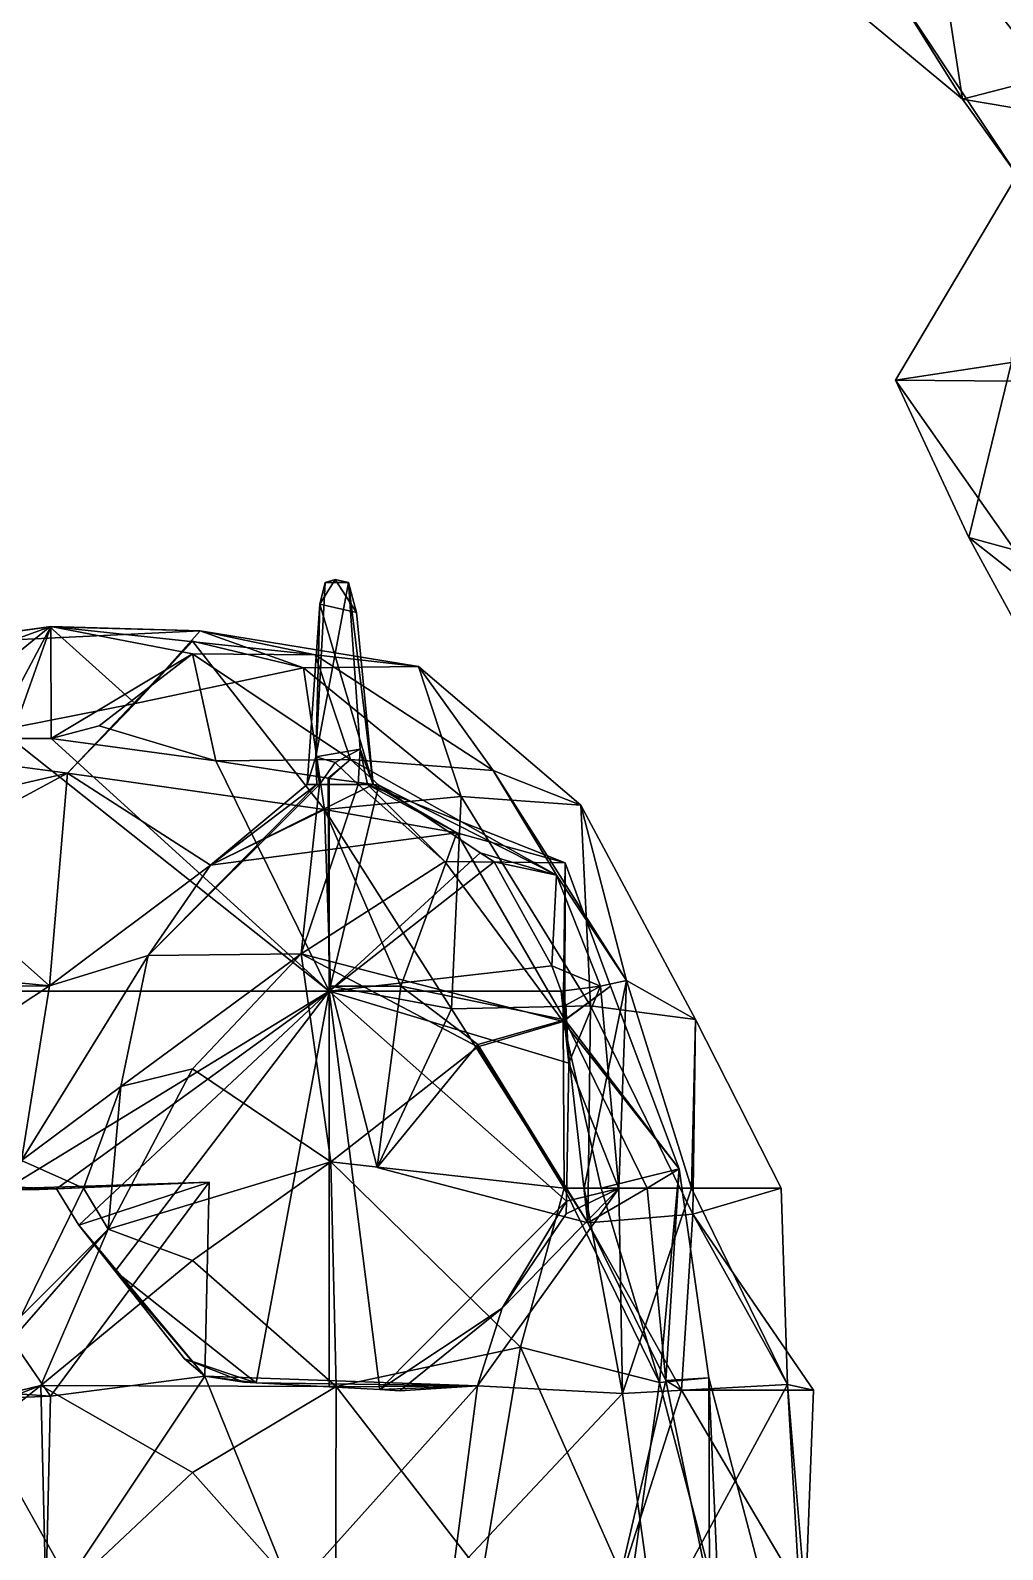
# Model space of a CAD drawing. Extents: x 290034 to 295698, y 4553723 to 4561693.
# Drawn here: x 291493.6 to 291579.4, y 4554260.2 to 4554394.2 of the extents above; entities that cross this region are included whole.
import ezdxf

# ---------------------------------------------------------------- set-up
doc = ezdxf.new("R2010")
doc.units = 0
doc.layers.add('Au_ppm_Pref_-_0_2', color=7, linetype='CONTINUOUS')

msp = doc.modelspace()

# ---------------------------------------------------------------- linework, layer by layer
at = {"layer": 'Au_ppm_Pref_-_0_2'}
for points in [[(291575.91, 4554388.19, 1853.07), (291561.33, 4554400.3, 1853.07), (291573.67, 4554402.73, 1857.86)], [(291575.91, 4554388.19, 1853.07), (291573.67, 4554402.73, 1857.86), (291583.53, 4554390.14, 1856.01)], [(291573.67, 4554402.73, 1857.86), (291594.86, 4554397.79, 1859.61), (291583.53, 4554390.14, 1856.01)], [(291580.74, 4554381.48, 1846.97), (291593.43, 4554401.29, 1845.09), (291569.68, 4554398.14, 1847.16)], [(291575.91, 4554388.19, 1853.07), (291569.68, 4554398.14, 1847.16), (291561.33, 4554400.3, 1853.07)], [(291580.74, 4554381.48, 1846.97), (291569.68, 4554398.14, 1847.16), (291575.91, 4554388.19, 1853.07)], [(291594.88, 4554384.97, 1852.67), (291575.91, 4554388.19, 1853.07), (291583.53, 4554390.14, 1856.01)], [(291594.88, 4554384.97, 1852.67), (291580.74, 4554381.48, 1846.97), (291575.91, 4554388.19, 1853.07)], [(291597.86, 4554363.14, 1847.91), (291569.98, 4554363.39, 1846.98), (291580.74, 4554381.48, 1846.97)], [(291580.74, 4554381.48, 1846.97), (291569.98, 4554363.39, 1846.98), (291580.22, 4554364.93, 1840.3)], [(291580.22, 4554364.93, 1840.3), (291569.98, 4554363.39, 1846.98), (291576.46, 4554349.48, 1841.19)], [(291590.97, 4554345.52, 1836.67), (291580.22, 4554364.93, 1840.3), (291576.46, 4554349.48, 1841.19)], [(291597.86, 4554363.14, 1847.91), (291583.8, 4554343.73, 1846.92), (291569.98, 4554363.39, 1846.98)], [(291583.8, 4554343.73, 1846.92), (291576.46, 4554349.48, 1841.19), (291569.98, 4554363.39, 1846.98)], [(291590.97, 4554345.52, 1836.67), (291576.46, 4554349.48, 1841.19), (291587.36, 4554329.54, 1841.19)], [(291576.46, 4554349.48, 1841.19), (291583.8, 4554343.73, 1846.92), (291587.36, 4554329.54, 1841.19)], [(291519.18, 4554343.61, 1829.31), (291518.82, 4554330.12, 1823.37), (291519.64, 4554345.52, 1828.89)], [(291521.71, 4554345.52, 1828.76), (291519.64, 4554345.52, 1828.89), (291518.82, 4554330.12, 1823.37)], [(291521.71, 4554345.52, 1828.76), (291518.82, 4554330.12, 1823.37), (291522.74, 4554330.82, 1823.37)], [(291522.41, 4554342.87, 1829.31), (291519.18, 4554343.61, 1829.31), (291520.52, 4554345.8, 1829.53)], [(291520.52, 4554345.8, 1829.53), (291519.18, 4554343.61, 1829.31), (291519.64, 4554345.52, 1828.89)], [(291520.52, 4554345.8, 1829.53), (291519.64, 4554345.52, 1828.89), (291521.71, 4554345.52, 1828.76)], [(291522.41, 4554342.87, 1829.31), (291520.52, 4554345.8, 1829.53), (291521.71, 4554345.52, 1828.76)], [(291521.71, 4554345.52, 1828.76), (291522.74, 4554330.82, 1823.37), (291523.87, 4554327.7, 1824.94)], [(291521.71, 4554345.52, 1828.76), (291523.87, 4554327.7, 1824.94), (291522.41, 4554342.87, 1829.31)], [(291519.18, 4554343.61, 1829.31), (291518.04, 4554327.7, 1824.55), (291518.82, 4554330.12, 1823.37)], [(291519.18, 4554343.61, 1829.31), (291523.87, 4554327.7, 1824.94), (291518.04, 4554327.7, 1824.55)], [(291519.18, 4554343.61, 1829.31), (291522.41, 4554342.87, 1829.31), (291523.87, 4554327.7, 1824.94)], [(291495.41, 4554341.64, 1852.79), (291490.15, 4554331.79, 1857.67), (291479.78, 4554336, 1854.44)], [(291484.2, 4554340.07, 1848.26), (291495.41, 4554341.64, 1852.79), (291479.78, 4554336, 1854.44)], [(291502.88, 4554334.85, 1841.19), (291495.33, 4554341.61, 1842.49), (291481.87, 4554330.68, 1840.73)], [(291495.33, 4554341.61, 1842.49), (291484.2, 4554340.07, 1848.26), (291481.87, 4554330.68, 1840.73)], [(291484.2, 4554340.07, 1848.26), (291508.62, 4554341.25, 1846.88), (291495.41, 4554341.64, 1852.79)], [(291495.33, 4554341.61, 1842.49), (291508.62, 4554341.25, 1846.88), (291484.2, 4554340.07, 1848.26)], [(291495.41, 4554341.64, 1852.79), (291491.91, 4554331.74, 1857.86), (291490.15, 4554331.79, 1857.67)], [(291495.41, 4554341.64, 1852.79), (291495.46, 4554331.76, 1858.17), (291491.91, 4554331.74, 1857.86)], [(291495.33, 4554341.61, 1842.49), (291502.88, 4554334.85, 1841.19), (291508.62, 4554341.25, 1846.88)], [(291507.93, 4554339.22, 1856.91), (291495.46, 4554331.76, 1858.17), (291495.41, 4554341.64, 1852.79)], [(291507.93, 4554339.22, 1856.91), (291495.41, 4554341.64, 1852.79), (291518.75, 4554339.13, 1851.78)], [(291495.41, 4554341.64, 1852.79), (291508.62, 4554341.25, 1846.88), (291518.75, 4554339.13, 1851.78)], [(291519.58, 4554325.48, 1835.29), (291507.93, 4554340.34, 1836.98), (291496.91, 4554328.68, 1834.98)], [(291507.93, 4554340.34, 1836.98), (291502.88, 4554334.85, 1841.19), (291496.91, 4554328.68, 1834.98)], [(291502.88, 4554334.85, 1841.19), (291517.72, 4554338, 1842.37), (291508.62, 4554341.25, 1846.88)], [(291507.93, 4554340.34, 1836.98), (291517.72, 4554338, 1842.37), (291502.88, 4554334.85, 1841.19)], [(291519.58, 4554325.48, 1835.29), (291517.72, 4554338, 1842.37), (291507.93, 4554340.34, 1836.98)], [(291517.72, 4554338, 1842.37), (291527.89, 4554338.1, 1847.13), (291508.62, 4554341.25, 1846.88)], [(291518.75, 4554339.13, 1851.78), (291508.62, 4554341.25, 1846.88), (291527.89, 4554338.1, 1847.13)], [(291507.93, 4554339.22, 1856.91), (291499.68, 4554332.87, 1858.51), (291495.46, 4554331.76, 1858.17)], [(291510, 4554329.79, 1859.51), (291499.68, 4554332.87, 1858.51), (291507.93, 4554339.22, 1856.91)], [(291510, 4554329.79, 1859.51), (291507.93, 4554339.22, 1856.91), (291521.89, 4554329.91, 1859.66)], [(291507.93, 4554339.22, 1856.91), (291518.75, 4554339.13, 1851.78), (291521.89, 4554329.91, 1859.66)], [(291534.46, 4554328.93, 1852.89), (291521.89, 4554329.91, 1859.66), (291518.75, 4554339.13, 1851.78)], [(291527.89, 4554338.1, 1847.13), (291534.46, 4554328.93, 1852.89), (291518.75, 4554339.13, 1851.78)], [(291531.66, 4554326.64, 1841.52), (291527.89, 4554338.1, 1847.13), (291517.72, 4554338, 1842.37)], [(291519.58, 4554325.48, 1835.29), (291531.66, 4554326.64, 1841.52), (291517.72, 4554338, 1842.37)], [(291531.66, 4554326.64, 1841.52), (291542.22, 4554325.88, 1847.13), (291527.89, 4554338.1, 1847.13)], [(291542.22, 4554325.88, 1847.13), (291534.46, 4554328.93, 1852.89), (291527.89, 4554338.1, 1847.13)], [(291496.91, 4554328.68, 1834.98), (291502.88, 4554334.85, 1841.19), (291481.87, 4554330.68, 1840.73)], [(291499.68, 4554332.87, 1858.51), (291510, 4554329.79, 1859.51), (291495.46, 4554331.76, 1858.17)], [(291491.91, 4554331.74, 1857.86), (291520, 4554309.45, 1860.99), (291470, 4554309.45, 1855.65)], [(291495.46, 4554331.76, 1858.17), (291520, 4554309.45, 1860.99), (291491.91, 4554331.74, 1857.86)], [(291510, 4554329.79, 1859.51), (291520, 4554309.45, 1860.99), (291495.46, 4554331.76, 1858.17)], [(291518.82, 4554330.12, 1823.37), (291520.53, 4554329.62, 1822.73), (291522.74, 4554330.82, 1823.37)], [(291522.74, 4554330.82, 1823.37), (291520.53, 4554329.62, 1822.73), (291522.55, 4554327.7, 1822.42)], [(291523.38, 4554327.7, 1823.37), (291522.74, 4554330.82, 1823.37), (291522.55, 4554327.7, 1822.42)], [(291523.87, 4554327.7, 1824.94), (291522.74, 4554330.82, 1823.37), (291523.38, 4554327.7, 1823.37)], [(291496.91, 4554328.68, 1834.98), (291481.87, 4554330.68, 1840.73), (291471.4, 4554322.83, 1836.28)], [(291510, 4554329.79, 1859.51), (291521.89, 4554329.91, 1859.66), (291519.92, 4554328.24, 1860.43)], [(291519.92, 4554328.24, 1860.43), (291520, 4554309.45, 1860.99), (291510, 4554329.79, 1859.51)], [(291518.04, 4554327.7, 1824.55), (291518.91, 4554327.7, 1823.37), (291518.82, 4554330.12, 1823.37)], [(291518.82, 4554330.12, 1823.37), (291518.91, 4554327.7, 1823.37), (291519.13, 4554327.7, 1822.71)], [(291518.82, 4554330.12, 1823.37), (291519.13, 4554327.7, 1822.71), (291520.53, 4554329.62, 1822.73)], [(291520.53, 4554329.62, 1822.73), (291519.13, 4554327.7, 1822.71), (291522.55, 4554327.7, 1822.42)], [(291519.92, 4554328.24, 1860.43), (291521.89, 4554329.91, 1859.66), (291520, 4554328.23, 1860.44)], [(291520, 4554328.23, 1860.44), (291521.89, 4554329.91, 1859.66), (291524.37, 4554327.63, 1860.88)], [(291524.37, 4554327.63, 1860.88), (291521.89, 4554329.91, 1859.66), (291540.07, 4554319.7, 1859.01)], [(291540.07, 4554319.7, 1859.01), (291521.89, 4554329.91, 1859.66), (291534.46, 4554328.93, 1852.89)], [(291471.4, 4554322.83, 1836.28), (291482.73, 4554321.08, 1831.52), (291496.91, 4554328.68, 1834.98)], [(291495.31, 4554309.93, 1829.37), (291496.91, 4554328.68, 1834.98), (291482.73, 4554321.08, 1831.52)], [(291495.31, 4554309.93, 1829.37), (291509.52, 4554320.57, 1829.09), (291496.91, 4554328.68, 1834.98)], [(291509.52, 4554320.57, 1829.09), (291519.58, 4554325.48, 1835.29), (291496.91, 4554328.68, 1834.98)], [(291520, 4554309.45, 1860.99), (291519.92, 4554328.24, 1860.43), (291520, 4554328.23, 1860.44)], [(291520, 4554309.45, 1860.99), (291520, 4554328.23, 1860.44), (291524.37, 4554327.63, 1860.88)], [(291540.07, 4554319.7, 1859.01), (291534.46, 4554328.93, 1852.89), (291546.24, 4554310.4, 1852.96)], [(291546.24, 4554310.4, 1852.96), (291534.46, 4554328.93, 1852.89), (291542.22, 4554325.88, 1847.13)], [(291509.52, 4554320.57, 1829.09), (291504.01, 4554312.59, 1822.35), (291518.91, 4554327.7, 1823.37)], [(291519.13, 4554327.7, 1822.71), (291518.91, 4554327.7, 1823.37), (291504.01, 4554312.59, 1822.35)], [(291519.13, 4554327.7, 1822.71), (291504.01, 4554312.59, 1822.35), (291517.53, 4554312.76, 1815.83)], [(291523.87, 4554327.7, 1824.94), (291531.28, 4554323.44, 1828.77), (291509.52, 4554320.57, 1829.09)], [(291523.87, 4554327.7, 1824.94), (291509.52, 4554320.57, 1829.09), (291518.04, 4554327.7, 1824.55)], [(291509.52, 4554320.57, 1829.09), (291518.91, 4554327.7, 1823.37), (291518.04, 4554327.7, 1824.55)], [(291522.55, 4554327.7, 1822.42), (291519.13, 4554327.7, 1822.71), (291517.53, 4554312.76, 1815.83)], [(291522.55, 4554327.7, 1822.42), (291517.53, 4554312.76, 1815.83), (291530.22, 4554320.91, 1818.32)], [(291533.34, 4554321.66, 1861.9), (291520, 4554309.45, 1860.99), (291524.37, 4554327.63, 1860.88)], [(291523.38, 4554327.7, 1823.37), (291522.55, 4554327.7, 1822.42), (291530.22, 4554320.91, 1818.32)], [(291531.28, 4554323.44, 1828.77), (291523.87, 4554327.7, 1824.94), (291523.38, 4554327.7, 1823.37)], [(291531.28, 4554323.44, 1828.77), (291523.38, 4554327.7, 1823.37), (291540.83, 4554320.77, 1823.37)], [(291523.38, 4554327.7, 1823.37), (291530.22, 4554320.91, 1818.32), (291540.83, 4554320.77, 1823.37)], [(291524.37, 4554327.63, 1860.88), (291540.07, 4554319.7, 1859.01), (291533.34, 4554321.66, 1861.9)], [(291531.28, 4554323.44, 1828.77), (291519.58, 4554325.48, 1835.29), (291509.52, 4554320.57, 1829.09)], [(291519.58, 4554325.48, 1835.29), (291530.8, 4554307.88, 1837.02), (291531.66, 4554326.64, 1841.52)], [(291531.28, 4554323.44, 1828.77), (291526.31, 4554309.88, 1832.04), (291519.58, 4554325.48, 1835.29)], [(291519.58, 4554325.48, 1835.29), (291520.1, 4554309.88, 1835.25), (291530.8, 4554307.88, 1837.02)], [(291519.58, 4554325.48, 1835.29), (291526.31, 4554309.88, 1832.04), (291520.1, 4554309.88, 1835.25)], [(291530.8, 4554307.88, 1837.02), (291543.07, 4554308.15, 1841.93), (291531.66, 4554326.64, 1841.52)], [(291531.66, 4554326.64, 1841.52), (291543.07, 4554308.15, 1841.93), (291542.22, 4554325.88, 1847.13)], [(291552.34, 4554306.95, 1847.13), (291546.24, 4554310.4, 1852.96), (291542.22, 4554325.88, 1847.13)], [(291542.22, 4554325.88, 1847.13), (291543.07, 4554308.15, 1841.93), (291552.34, 4554306.95, 1847.13)], [(291531.28, 4554323.44, 1828.77), (291540.8, 4554306.93, 1828.19), (291526.31, 4554309.88, 1832.04)], [(291531.28, 4554323.44, 1828.77), (291540.83, 4554320.77, 1823.37), (291540.8, 4554306.93, 1828.19)], [(291520, 4554309.45, 1860.99), (291533.34, 4554321.66, 1861.9), (291534.56, 4554320.88, 1862)], [(291533.34, 4554321.66, 1861.9), (291540.07, 4554319.7, 1859.01), (291534.56, 4554320.88, 1862)], [(291495.31, 4554309.93, 1829.37), (291482.73, 4554321.08, 1831.52), (291471.78, 4554312.21, 1829.31)], [(291495.31, 4554309.93, 1829.37), (291504.01, 4554312.59, 1822.35), (291509.52, 4554320.57, 1829.09)], [(291540.64, 4554306.77, 1818.52), (291530.22, 4554320.91, 1818.32), (291517.53, 4554312.76, 1815.83)], [(291534.56, 4554320.88, 1862), (291539.66, 4554311.7, 1862.46), (291520, 4554309.45, 1860.99)], [(291540.83, 4554320.77, 1823.37), (291530.22, 4554320.91, 1818.32), (291540.64, 4554306.77, 1818.52)], [(291540.07, 4554319.7, 1859.01), (291539.66, 4554311.7, 1862.46), (291534.56, 4554320.88, 1862)], [(291544.83, 4554309.88, 1823.37), (291540.83, 4554320.77, 1823.37), (291540.64, 4554306.77, 1818.52)], [(291540.83, 4554320.77, 1823.37), (291544.83, 4554309.88, 1823.37), (291540.8, 4554306.93, 1828.19)], [(291543.94, 4554309.88, 1859.01), (291539.66, 4554311.7, 1862.46), (291540.07, 4554319.7, 1859.01)], [(291543.94, 4554309.88, 1859.01), (291540.07, 4554319.7, 1859.01), (291546.24, 4554310.4, 1852.96)], [(291495.31, 4554309.93, 1829.37), (291471.78, 4554312.21, 1829.31), (291473.22, 4554309.88, 1827.86)], [(291495.31, 4554309.93, 1829.37), (291492.83, 4554294.51, 1822.71), (291504.01, 4554312.59, 1822.35)], [(291492.83, 4554294.51, 1822.71), (291501.59, 4554301.04, 1817.43), (291504.01, 4554312.59, 1822.35)], [(291504.01, 4554312.59, 1822.35), (291501.59, 4554301.04, 1817.43), (291517.53, 4554312.76, 1815.83)], [(291501.59, 4554301.04, 1817.43), (291507.93, 4554302.6, 1813.92), (291517.53, 4554312.76, 1815.83)], [(291507.93, 4554302.6, 1813.92), (291520.14, 4554294.39, 1810.75), (291517.53, 4554312.76, 1815.83)], [(291517.53, 4554312.76, 1815.83), (291520.14, 4554294.39, 1810.75), (291533.13, 4554304.53, 1813.28)], [(291540.64, 4554306.77, 1818.52), (291517.53, 4554312.76, 1815.83), (291533.13, 4554304.53, 1813.28)], [(291539.66, 4554311.7, 1862.46), (291540.47, 4554309.45, 1862.54), (291520, 4554309.45, 1860.99)], [(291540.47, 4554309.45, 1862.54), (291539.66, 4554311.7, 1862.46), (291543.94, 4554309.88, 1859.01)], [(291520, 4554309.45, 1860.99), (291491.77, 4554292.17, 1858.27), (291470, 4554309.45, 1855.65)], [(291495.31, 4554309.93, 1829.37), (291473.22, 4554309.88, 1827.86), (291482.73, 4554301.66, 1826.11)], [(291495.31, 4554309.93, 1829.37), (291482.73, 4554301.66, 1826.11), (291492.83, 4554294.51, 1822.71)], [(291520, 4554309.45, 1860.99), (291495.93, 4554292, 1858.71), (291491.77, 4554292.17, 1858.27)], [(291495.93, 4554292, 1858.71), (291520, 4554309.45, 1860.99), (291497.91, 4554288.81, 1858.98)], [(291497.91, 4554288.81, 1858.98), (291520, 4554309.45, 1860.99), (291501.11, 4554284.75, 1859.39)], [(291520, 4554309.45, 1860.99), (291513.54, 4554274.89, 1860.89), (291501.11, 4554284.75, 1859.39)], [(291520, 4554309.45, 1860.99), (291520, 4554274.52, 1861.58), (291513.54, 4554274.89, 1860.89)], [(291524.48, 4554274.29, 1861.93), (291520, 4554274.52, 1861.58), (291520, 4554309.45, 1860.99)], [(291524.48, 4554274.29, 1861.93), (291520, 4554309.45, 1860.99), (291540.96, 4554290.91, 1862.89)], [(291540.96, 4554290.91, 1862.89), (291520, 4554309.45, 1860.99), (291541.16, 4554303.11, 1862.7)], [(291541.16, 4554303.11, 1862.7), (291520, 4554309.45, 1860.99), (291540.47, 4554309.45, 1862.54)], [(291524.24, 4554293.9, 1835.25), (291530.8, 4554307.88, 1837.02), (291520.1, 4554309.88, 1835.25)], [(291524.24, 4554293.9, 1835.25), (291520.1, 4554309.88, 1835.25), (291526.31, 4554309.88, 1832.04)], [(291533.13, 4554304.75, 1833.54), (291524.24, 4554293.9, 1835.25), (291526.31, 4554309.88, 1832.04)], [(291540.8, 4554306.93, 1828.19), (291533.13, 4554304.75, 1833.54), (291526.31, 4554309.88, 1832.04)], [(291543.94, 4554309.88, 1859.01), (291540.9, 4554308.22, 1862.59), (291540.47, 4554309.45, 1862.54)], [(291540.9, 4554308.22, 1862.59), (291541.16, 4554303.11, 1862.7), (291540.47, 4554309.45, 1862.54)], [(291540.64, 4554306.77, 1818.52), (291550.89, 4554293.78, 1823.49), (291544.83, 4554309.88, 1823.37)], [(291544.83, 4554309.88, 1823.37), (291550.89, 4554293.78, 1823.49), (291540.8, 4554306.93, 1828.19)], [(291541.16, 4554303.11, 1862.7), (291540.9, 4554308.22, 1862.59), (291543.94, 4554309.88, 1859.01)], [(291545.57, 4554292.05, 1858.56), (291541.16, 4554303.11, 1862.7), (291543.94, 4554309.88, 1859.01)], [(291545.57, 4554292.05, 1858.56), (291546.24, 4554310.4, 1852.96), (291542.52, 4554292.07, 1853.07)], [(291551.98, 4554292.07, 1850.08), (291542.52, 4554292.07, 1853.07), (291546.24, 4554310.4, 1852.96)], [(291545.57, 4554292.05, 1858.56), (291543.94, 4554309.88, 1859.01), (291546.24, 4554310.4, 1852.96)], [(291552.34, 4554306.95, 1847.13), (291551.98, 4554292.07, 1850.08), (291546.24, 4554310.4, 1852.96)], [(291542.83, 4554289, 1835.63), (291543.07, 4554308.15, 1841.93), (291530.8, 4554307.88, 1837.02)], [(291552.09, 4554289.76, 1842.17), (291543.07, 4554308.15, 1841.93), (291542.83, 4554289, 1835.63)], [(291552.09, 4554289.76, 1842.17), (291552.34, 4554306.95, 1847.13), (291543.07, 4554308.15, 1841.93)], [(291542.83, 4554289, 1835.63), (291530.8, 4554307.88, 1837.02), (291524.24, 4554293.9, 1835.25)], [(291542.83, 4554289, 1835.63), (291533.13, 4554304.75, 1833.54), (291540.8, 4554306.93, 1828.19)], [(291540.64, 4554306.77, 1818.52), (291533.13, 4554304.53, 1813.28), (291540.74, 4554292.07, 1813.85)], [(291544.01, 4554292.07, 1817.43), (291550.89, 4554293.78, 1823.49), (291540.64, 4554306.77, 1818.52)], [(291544.01, 4554292.07, 1817.43), (291540.64, 4554306.77, 1818.52), (291540.74, 4554292.07, 1813.85)], [(291548.07, 4554292.07, 1829.31), (291542.83, 4554289, 1835.63), (291540.8, 4554306.93, 1828.19)], [(291550.89, 4554293.78, 1823.49), (291548.07, 4554292.07, 1829.31), (291540.8, 4554306.93, 1828.19)], [(291552.34, 4554306.95, 1847.13), (291559.9, 4554292.07, 1847.13), (291551.98, 4554292.07, 1850.08)], [(291552.09, 4554289.76, 1842.17), (291559.9, 4554292.07, 1847.13), (291552.34, 4554306.95, 1847.13)], [(291540.74, 4554292.07, 1813.85), (291533.13, 4554304.53, 1813.28), (291520.14, 4554294.39, 1810.75)], [(291542.83, 4554289, 1835.63), (291524.24, 4554293.9, 1835.25), (291533.13, 4554304.75, 1833.54)], [(291545.57, 4554292.05, 1858.56), (291540.96, 4554290.91, 1862.89), (291541.16, 4554303.11, 1862.7)], [(291501.59, 4554301.04, 1817.43), (291500.48, 4554288.46, 1812.72), (291507.93, 4554302.6, 1813.92)], [(291507.93, 4554302.6, 1813.92), (291500.48, 4554288.46, 1812.72), (291520.14, 4554294.39, 1810.75)], [(291501.59, 4554301.04, 1817.43), (291492.83, 4554294.51, 1822.71), (291498.32, 4554292.07, 1817.43)], [(291498.32, 4554292.07, 1817.43), (291500.48, 4554288.46, 1812.72), (291501.59, 4554301.04, 1817.43)], [(291492.83, 4554294.51, 1822.71), (291491.5, 4554278.15, 1816.6), (291498.32, 4554292.07, 1817.43)], [(291500.48, 4554288.46, 1812.72), (291507.93, 4554285.67, 1807.69), (291520.14, 4554294.39, 1810.75)], [(291507.93, 4554285.67, 1807.69), (291520.6, 4554274.55, 1805.28), (291520.14, 4554294.39, 1810.75)], [(291540.74, 4554292.07, 1813.85), (291520.14, 4554294.39, 1810.75), (291536.88, 4554278.04, 1810.39)], [(291520.6, 4554274.55, 1805.28), (291536.88, 4554278.04, 1810.39), (291520.14, 4554294.39, 1810.75)], [(291549.15, 4554274.9, 1817.26), (291550.89, 4554293.78, 1823.49), (291544.01, 4554292.07, 1817.43)], [(291548.07, 4554292.07, 1829.31), (291550.89, 4554293.78, 1823.49), (291549.72, 4554275.09, 1829.66)], [(291550.89, 4554293.78, 1823.49), (291549.15, 4554274.9, 1817.26), (291553.52, 4554275.32, 1823.37)], [(291550.89, 4554293.78, 1823.49), (291553.52, 4554275.32, 1823.37), (291549.72, 4554275.09, 1829.66)], [(291509.39, 4554292.59, 1852.89), (291482.98, 4554291.73, 1852.79), (291494.38, 4554291.95, 1858.55)], [(291509.39, 4554292.59, 1852.89), (291495.39, 4554273.72, 1852.45), (291482.98, 4554291.73, 1852.79)], [(291494.38, 4554291.95, 1858.55), (291482.98, 4554291.73, 1852.79), (291491.77, 4554292.17, 1858.27)], [(291498.32, 4554292.07, 1817.43), (291491.5, 4554278.15, 1816.6), (291500.48, 4554288.46, 1812.72)], [(291491.77, 4554292.17, 1858.27), (291495.93, 4554292, 1858.71), (291494.38, 4554291.95, 1858.55)], [(291495.93, 4554292, 1858.71), (291509.39, 4554292.59, 1852.89), (291494.38, 4554291.95, 1858.55)], [(291509.03, 4554275.47, 1858.9), (291495.39, 4554273.72, 1852.45), (291509.39, 4554292.59, 1852.89)], [(291497.91, 4554288.81, 1858.98), (291509.39, 4554292.59, 1852.89), (291495.93, 4554292, 1858.71)], [(291497.91, 4554288.81, 1858.98), (291509.03, 4554275.47, 1858.9), (291509.39, 4554292.59, 1852.89)], [(291545.57, 4554292.05, 1858.56), (291533.1, 4554274.62, 1858.95), (291535.27, 4554281.47, 1862.69)], [(291545.57, 4554292.05, 1858.56), (291545.89, 4554273.95, 1853.12), (291533.1, 4554274.62, 1858.95)], [(291540.92, 4554289.79, 1862.93), (291545.57, 4554292.05, 1858.56), (291535.27, 4554281.47, 1862.69)], [(291549.15, 4554274.9, 1817.26), (291540.74, 4554292.07, 1813.85), (291536.88, 4554278.04, 1810.39)], [(291544.01, 4554292.07, 1817.43), (291540.74, 4554292.07, 1813.85), (291549.15, 4554274.9, 1817.26)], [(291545.57, 4554292.05, 1858.56), (291540.92, 4554289.79, 1862.93), (291540.96, 4554290.91, 1862.89)], [(291545.57, 4554292.05, 1858.56), (291542.52, 4554292.07, 1853.07), (291545.89, 4554273.95, 1853.12)], [(291551.98, 4554292.07, 1850.08), (291545.89, 4554273.95, 1853.12), (291542.52, 4554292.07, 1853.07)], [(291548.07, 4554292.07, 1829.31), (291549.72, 4554275.09, 1829.66), (291542.83, 4554289, 1835.63)], [(291560.46, 4554274.73, 1847.18), (291545.89, 4554273.95, 1853.12), (291551.98, 4554292.07, 1850.08)], [(291559.9, 4554292.07, 1847.13), (291560.46, 4554274.73, 1847.18), (291551.98, 4554292.07, 1850.08)], [(291552.09, 4554289.76, 1842.17), (291560.46, 4554274.73, 1847.18), (291559.9, 4554292.07, 1847.13)], [(291482.06, 4554274.64, 1858.29), (291482.98, 4554291.73, 1852.79), (291495.39, 4554273.72, 1852.45)], [(291535.27, 4554281.47, 1862.69), (291524.48, 4554274.29, 1861.93), (291540.96, 4554290.91, 1862.89)], [(291540.92, 4554289.79, 1862.93), (291535.27, 4554281.47, 1862.69), (291540.96, 4554290.91, 1862.89)], [(291552.09, 4554289.76, 1842.17), (291542.83, 4554289, 1835.63), (291551.1, 4554274.25, 1836.28)], [(291552.09, 4554289.76, 1842.17), (291551.1, 4554274.25, 1836.28), (291562.75, 4554274.25, 1841.19)], [(291552.09, 4554289.76, 1842.17), (291562.75, 4554274.25, 1841.19), (291560.46, 4554274.73, 1847.18)], [(291500.48, 4554288.46, 1812.72), (291491.5, 4554278.15, 1816.6), (291484.18, 4554272.16, 1811.81)], [(291484.18, 4554272.16, 1811.81), (291494.53, 4554274.64, 1805.42), (291500.48, 4554288.46, 1812.72)], [(291500.48, 4554288.46, 1812.72), (291494.53, 4554274.64, 1805.42), (291507.93, 4554285.67, 1807.69)], [(291509.03, 4554275.47, 1858.9), (291497.91, 4554288.81, 1858.98), (291501.11, 4554284.75, 1859.39)], [(291551.1, 4554274.25, 1836.28), (291542.83, 4554289, 1835.63), (291549.72, 4554275.09, 1829.66)], [(291494.53, 4554274.64, 1805.42), (291520.6, 4554274.55, 1805.28), (291507.93, 4554285.67, 1807.69)], [(291501.11, 4554284.75, 1859.39), (291513.54, 4554274.89, 1860.89), (291507.22, 4554276.99, 1860.26)], [(291509.03, 4554275.47, 1858.9), (291501.11, 4554284.75, 1859.39), (291507.22, 4554276.99, 1860.26)], [(291535.27, 4554281.47, 1862.69), (291526.24, 4554274.19, 1862.1), (291524.48, 4554274.29, 1861.93)], [(291535.27, 4554281.47, 1862.69), (291533.1, 4554274.62, 1858.95), (291526.24, 4554274.19, 1862.1)], [(291520.6, 4554274.55, 1805.28), (291533.49, 4554257.91, 1804.58), (291536.88, 4554278.04, 1810.39)], [(291546.55, 4554256.32, 1811.5), (291536.88, 4554278.04, 1810.39), (291533.49, 4554257.91, 1804.58)], [(291549.15, 4554274.9, 1817.26), (291536.88, 4554278.04, 1810.39), (291546.55, 4554256.32, 1811.5)], [(291507.22, 4554276.99, 1860.26), (291513.54, 4554274.89, 1860.89), (291512.47, 4554274.95, 1860.79)], [(291512.47, 4554274.95, 1860.79), (291509.03, 4554275.47, 1858.9), (291507.22, 4554276.99, 1860.26)], [(291482.73, 4554265.23, 1802.62), (291494.53, 4554274.64, 1805.42), (291473.14, 4554266.39, 1806.76)], [(291473.14, 4554266.39, 1806.76), (291494.53, 4554274.64, 1805.42), (291484.18, 4554272.16, 1811.81)], [(291482.74, 4554273.17, 1858.42), (291482.06, 4554274.64, 1858.29), (291495.39, 4554273.72, 1852.45)], [(291482.73, 4554265.23, 1802.62), (291495.01, 4554254.83, 1799.94), (291494.53, 4554274.64, 1805.42)], [(291507.93, 4554266.97, 1802.04), (291494.53, 4554274.64, 1805.42), (291495.01, 4554254.83, 1799.94)], [(291494.53, 4554274.64, 1805.42), (291507.93, 4554266.97, 1802.04), (291520.6, 4554274.55, 1805.28)], [(291509.03, 4554275.47, 1858.9), (291494.94, 4554254.37, 1858.09), (291495.39, 4554273.72, 1852.45)], [(291509.03, 4554275.47, 1858.9), (291516.73, 4554256.37, 1857.24), (291494.94, 4554254.37, 1858.09)], [(291507.93, 4554266.97, 1802.04), (291520.55, 4554252.78, 1800.17), (291520.6, 4554274.55, 1805.28)], [(291513.54, 4554274.89, 1860.89), (291509.03, 4554275.47, 1858.9), (291512.47, 4554274.95, 1860.79)], [(291533.1, 4554274.62, 1858.95), (291509.03, 4554275.47, 1858.9), (291513.54, 4554274.89, 1860.89)], [(291533.1, 4554274.62, 1858.95), (291516.73, 4554256.37, 1857.24), (291509.03, 4554275.47, 1858.9)], [(291533.1, 4554274.62, 1858.95), (291513.54, 4554274.89, 1860.89), (291520, 4554274.52, 1861.58)], [(291533.1, 4554274.62, 1858.95), (291530.91, 4554258.01, 1852.45), (291516.73, 4554256.37, 1857.24)], [(291533.1, 4554274.62, 1858.95), (291520, 4554274.52, 1861.58), (291524.48, 4554274.29, 1861.93)], [(291533.49, 4554257.91, 1804.58), (291520.6, 4554274.55, 1805.28), (291520.55, 4554252.78, 1800.17)], [(291533.1, 4554274.62, 1858.95), (291524.48, 4554274.29, 1861.93), (291526.24, 4554274.19, 1862.1)], [(291533.1, 4554274.62, 1858.95), (291545.89, 4554273.95, 1853.12), (291530.91, 4554258.01, 1852.45)], [(291545.32, 4554256.25, 1835.15), (291551.1, 4554274.25, 1836.28), (291549.72, 4554275.09, 1829.66)], [(291545.32, 4554256.25, 1835.15), (291549.72, 4554275.09, 1829.66), (291553.57, 4554256.43, 1828.42)], [(291548.77, 4554253.17, 1849.65), (291545.89, 4554273.95, 1853.12), (291560.46, 4554274.73, 1847.18)], [(291549.15, 4554274.9, 1817.26), (291546.55, 4554256.32, 1811.5), (291554.41, 4554255.04, 1818.05)], [(291561.53, 4554256.43, 1847.13), (291548.77, 4554253.17, 1849.65), (291560.46, 4554274.73, 1847.18)], [(291554.41, 4554255.04, 1818.05), (291553.52, 4554275.32, 1823.37), (291549.15, 4554274.9, 1817.26)], [(291553.57, 4554256.43, 1828.42), (291549.72, 4554275.09, 1829.66), (291553.52, 4554275.32, 1823.37)], [(291553.57, 4554256.43, 1828.42), (291553.52, 4554275.32, 1823.37), (291558.48, 4554256.43, 1823.37)], [(291558.48, 4554256.43, 1823.37), (291553.52, 4554275.32, 1823.37), (291554.41, 4554255.04, 1818.05)], [(291562.06, 4554255.66, 1841.08), (291560.46, 4554274.73, 1847.18), (291562.75, 4554274.25, 1841.19)], [(291562.06, 4554255.66, 1841.08), (291561.53, 4554256.43, 1847.13), (291560.46, 4554274.73, 1847.18)], [(291494.94, 4554254.37, 1858.09), (291482.74, 4554273.17, 1858.42), (291495.39, 4554273.72, 1852.45)], [(291494.94, 4554254.37, 1858.09), (291484.04, 4554270.15, 1858.67), (291482.74, 4554273.17, 1858.42)], [(291548.77, 4554253.17, 1849.65), (291530.91, 4554258.01, 1852.45), (291545.89, 4554273.95, 1853.12)], [(291545.32, 4554256.25, 1835.15), (291562.06, 4554255.66, 1841.08), (291551.1, 4554274.25, 1836.28)], [(291551.1, 4554274.25, 1836.28), (291562.06, 4554255.66, 1841.08), (291562.75, 4554274.25, 1841.19)], [(291493.58, 4554256.47, 1764.29), (291499.52, 4554252.82, 1769.92), (291489.43, 4554270.81, 1769.92)], [(291489.43, 4554270.81, 1769.92), (291499.52, 4554252.82, 1769.92), (291492.93, 4554254.55, 1775.35)], [(291494.94, 4554254.37, 1858.09), (291484.15, 4554269.76, 1858.7), (291484.04, 4554270.15, 1858.67)], [(291493.02, 4554254.6, 1858.57), (291484.15, 4554269.76, 1858.7), (291494.94, 4554254.37, 1858.09)], [(291495.01, 4554254.83, 1799.94), (291520.55, 4554252.78, 1800.17), (291507.93, 4554266.97, 1802.04)], [(291482.73, 4554265.23, 1802.62), (291470.01, 4554254.39, 1800.26), (291495.01, 4554254.83, 1799.94)]]:
    msp.add_3dface(points, dxfattribs=at)

doc.saveas('drawing.dxf')
